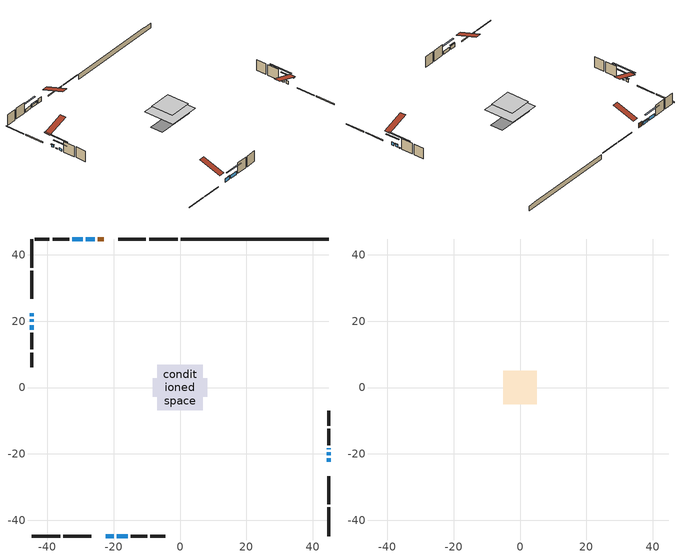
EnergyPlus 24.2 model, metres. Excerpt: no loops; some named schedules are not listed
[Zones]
conditioned space
 floor outside (Floor1 construction): -2.1,-2.1 -2.1,2.1 2.1,2.1 2.1,-2.1 z0.54
 floor adiabatic (AdiabaticFloorConstruction): -6.83,-6.83 -6.83,6.83 6.83,6.83 6.83,-6.83 z2.98
 floor foundation (Slab1 construction): -8.28,-2.85 -8.28,2.85 8.28,2.85 8.28,-2.85 z-1.75
 wall outside (RimJoist1 construction): -0.64,44.78 -9.33,44.78 / -44.78,-44.78 -36.1,-44.78 / -44.78,44.78 -44.78,36.1 / 44.78,-44.78 44.78,-36.1 z0.54:0.84
 wall outside (RimJoist2 construction): -10.26,44.78 -18.6,44.78 / -35.17,-44.78 -26.82,-44.78 / -44.78,35.17 -44.78,26.82 / 44.78,-35.17 44.78,-26.82 z0.54:0.84
 wall outside (AdiabaticWallConstruction 1): -23.04,44.78 -24.75,44.78 z0.54:2.57
 wall outside (AdiabaticWallConstruction): 44.78,-22.39 44.78,-21.38 z0.54:1.86; 44.78,-20.46 44.78,-19.58 / -44.78,22.39 -44.78,21.51 z0.54:1.69; -25.68,44.78 -28.42,44.78 z0.54:1.75; -22.39,-44.78 -20.04,-44.78 z0.54:2.09; 44.78,-18.66 44.78,-18.38 z0.54:0.91; -44.78,20.59 -44.78,19.76 z0.54:0.9; -29.35,44.78 -32.5,44.78 z0.54:1.92; -19.12,-44.78 -15.82,-44.78 z0.54:1.99; -44.78,18.83 -44.78,17.42 z0.54:1.47
 wall outside (Wall1 construction): -33.43,44.78 -38.44,44.78 / -14.89,-44.78 -9.88,-44.78 / -44.78,16.49 -44.78,11.47 / 44.78,-17.45 44.78,-12.43 z0.54:5.42
 wall outside (Wall2 construction): -39.37,44.78 -43.86,44.78 / -8.95,-44.78 -4.47,-44.78 / -44.78,10.54 -44.78,6.06 / 44.78,-11.5 44.78,-7.02 z0.54:5.42
 wall foundation (FoundationWall1 construction): 0.28,44.78,-1.75 0.28,44.78,0.54 40.33,44.78,0.54 40.33,44.78,0.45 44.78,44.78,0.45 44.78,44.78,-1.75
 window (WindowConstruction): 44.78,-22.38 44.78,-21.39 z0.54:1.86
 window (WindowConstruction 4): 44.78,-20.46 44.78,-19.58 z0.54:1.69
 window (WindowConstruction 5): -25.68,44.78 -28.42,44.78 z0.54:1.75
 window (WindowConstruction 6): -22.38,-44.78 -20.04,-44.78 z0.54:2.09
 window (WindowConstruction 7): -44.78,22.38 -44.78,21.51 z0.54:1.69
 window (WindowConstruction 8): 44.78,-18.66 44.78,-18.38 z0.54:0.9
 window (WindowConstruction 9): -44.78,20.58 -44.78,19.76 z0.54:0.9
 window (WindowConstruction 1): -29.35,44.78 -32.5,44.78 z0.54:1.92
 window (WindowConstruction 2): -19.11,-44.78 -15.82,-44.78 z0.54:1.98
 window (WindowConstruction 3): -44.78,18.83 -44.78,17.42 z0.54:1.47
 door (Door): -23.04,44.78 -24.75,44.78 z0.54:2.57
 ceiling adiabatic (AdiabaticFloorConstruction): 6.83,-6.83 6.83,6.83 -6.83,6.83 -6.83,-6.83 z2.98
attic - vented
 floor to conditioned space (Floor2 construction Reversed): -5.03,-5.03 -5.03,5.03 5.03,5.03 5.03,-5.03 z5.42
 roof outside (Roof1 construction): -22.12,44.78,5.42 -22.12,34.99,8.68 -19.53,34.99,8.68 -19.53,44.78,5.42; -23.31,-44.78,5.42 -23.31,-34.99,8.68 -25.9,-34.99,8.68 -25.9,-44.78,5.42; -44.78,23.31,5.42 -34.99,23.31,8.68 -34.99,25.9,8.68 -44.78,25.9,5.42; 44.78,-23.31,5.42 34.99,-23.31,8.68 34.99,-25.9,8.68 44.78,-25.9,5.42
shading: 44.78,-18.75 44.78,-25.02 45.2,-25.02 45.2,-18.75 z4.5; 44.78,-19.38 44.78,-20.66 45.2,-20.66 45.2,-19.38 z1.89; -28.62,44.78 -25.48,44.78 -25.48,45.2 -28.62,45.2 z1.95; -19.84,-44.78 -22.59,-44.78 -22.59,-45.2 -19.84,-45.2 z2.29; -44.78,21.31 -44.78,22.59 -45.2,22.59 -45.2,21.31 z1.89; 44.78,-13.3 44.78,-23.74 45.2,-23.74 45.2,-13.3 z5.98; -44.78,14.68 -44.78,25.67 -45.2,25.67 -45.2,14.68 z5.98; -35.14,44.78 -26.71,44.78 -26.71,45.2 -35.14,45.2 z4.56; -13.18,-44.78 -21.75,-44.78 -21.75,-45.2 -13.18,-45.2 z4.62; -44.78,14.78 -44.78,21.47 -45.2,21.47 -45.2,14.78 z4.11
[Building]
Building 1: Terrain=Suburbs
[Site:Location]
Winnipeg Intl AP_MB: Latitude {deg}=49.91; Longitude {deg}=-97.24; Time Zone {hr}=-6; Elevation {m}=239; Keep Site Location Information=Yes
[Site:GroundTemperature:Shallow]
-2.46526, -5.11642, -5.32873, -4.07063, 0.979979, 6.00706, 10.3653, 13.1261, 13.3606, 11.1152, 6.8681, 1.99523
[Site:WaterMainsTemperature]
Calculation Method=Schedule; Temperature Schedule=mains temperature schedule
[Material] Roughness=Rough; Thermal Absorptance=0.9
Name | Thickness {m} | Conductivity {W/m-K} | Density {kg/m3} | Specific Heat {J/kg-K} | Solar Absorptance | Visible Absorptance
asphalt or fiberglass shingles | 0.00635 | 0.162714 | 1121.4 | 1465.45 | 0.84 | 0.84
ceiling loosefill ins | 0.254 | 0.0480833 | 16.02 | 1046.75 | 0.7 | 0.7
ceiling stud and cavity | 0.1397 | 0.0780878 | 65.682 | 1177.47 | 0.7 | 0.7
concrete 4.0 in. | 0.1016 | 1.803125 | 2242.8 | 837.4 | 0.7 | 0.7
concrete 8.0 in. | 0.2032 | 1.803125 | 2242.8 | 837.4 | 0.7 | 0.7
door material | 0.04445 | 0.0451087 | 512.64 | 1214.23 | 0.7 | 0.7
exterior vertical ins | 0.0457286 | 0.029427 | 32.04 | 1214.23 | 0.7 | 0.7
floor covering | 0.0127 | 0.0433444 | 54.468 | 1339.84 | 0.6 | 0.6
floor rigid ins; rim joist rigid ins; wall rigid ins | 0.051816 | 0.029427 | 32.04 | 1214.23 | 0.7 | 0.7
floor rigid ins 1; wall rigid ins 1 | 0.512978 | 0.029427 | 32.04 | 1214.23 | 0.7 | 0.7
floor stud and cavity | 0.1397 | 0.0888242 | 92.3553 | 1139.71 | 0.7 | 0.7
floor stud and cavity 1 | 0.1397 | 1.75129 | 37.0049 | 1207.88 | 0.7 | 0.7
furniture material conditioned space 1 | 0.1524 | 0.115458 | 640.8 | 1214.23 | 0.6 | 0.6
gypsum board | 0.0127 | 0.160291 | 801 | 837.4 | 0.6 | 0.6
gypsum board 1 | 0.0127 | 0.160291 | 801 | 837.4 | 0.7 | 0.7
osb sheathing 0.5 in. | 0.0127 | 0.115458 | 512.64 | 1214.23 | 0.7 | 0.7
osb sheathing 0.75 in. | 0.01905 | 0.115458 | 512.64 | 1214.23 | 0.7 | 0.7
osb sheathing 2.0 in. | 0.0508 | 0.115458 | 512.64 | 1214.23 | 0.7 | 0.7
rim joist stud and cavity | 0.0508 | 0.0451784 | 125.044 | 1163.47 | 0.6 | 0.6
rim joist stud and cavity 1 | 0.0508 | 0.0402607 | 125.044 | 1163.47 | 0.6 | 0.6
wall stud and cavity | 0.1397 | 0.216185 | 139.0536 | 1170.24 | 0.7 | 0.7
wall stud and cavity 1 | 0.1397 | 0.219778 | 139.0536 | 1170.24 | 0.7 | 0.7
wall stud and cavity 2 | 0.0889 | 0.380278 | 52.3479 | 1209.89 | 0.7 | 0.7
wall stud and cavity 3 | 0.0889 | 0.391764 | 83.0341 | 1211.67 | 0.7 | 0.7
wood siding | 0.0254 | 0.102417 | 544.68 | 1172.36 | 0.4 | 0.4
wood siding 1; wood siding 2; wood siding 3 | 0.0254 | 0.102417 | 544.68 | 1172.36 | 0.7 | 0.7
[WindowMaterial:SimpleGlazingSystem]
Name | U-Factor {W/m2-K} | Solar Heat Gain Coefficient
WindowMaterial | 2.22975 | 0.59
WindowMaterial 1 | 2.21839 | 0.59
WindowMaterial 2 | 2.20761 | 0.6
WindowMaterial 3 | 2.325141 | 0.56
WindowMaterial 4 | 2.26439 | 0.58
WindowMaterial 5 | 2.25189 | 0.58
WindowMaterial 6 | 2.19341 | 0.6
WindowMaterial 7 | 3.250655 | 0.43
[Construction]
AdiabaticFloorConstruction: floor stud and cavity 1, floor rigid ins 1, osb sheathing 0.75 in., floor covering
AdiabaticWallConstruction: wood siding 2, wall rigid ins 1, wall stud and cavity 2, gypsum board
AdiabaticWallConstruction 1: wood siding 3, wall rigid ins 1, wall stud and cavity 2, gypsum board
Door: door material
Floor1 construction: floor stud and cavity, floor rigid ins, osb sheathing 0.75 in., floor covering
Floor2 construction Reversed: gypsum board, ceiling stud and cavity, ceiling loosefill ins
FoundationWall1 construction: concrete 8.0 in., gypsum board 1
furniture construction conditioned space 1: furniture material conditioned space 1
PartitionWallConstruction: gypsum board, wall stud and cavity 3, gypsum board
RimJoist1 construction: wood siding 1, osb sheathing 2.0 in., rim joist stud and cavity
RimJoist2 construction: wood siding 1, rim joist rigid ins, osb sheathing 2.0 in., rim joist stud and cavity 1
Roof1 construction: asphalt or fiberglass shingles
Slab1 construction: concrete 4.0 in.
Wall1 construction: wood siding, wall rigid ins, osb sheathing 0.5 in., wall stud and cavity, gypsum board
Wall2 construction: wood siding, wall rigid ins, osb sheathing 0.5 in., wall stud and cavity 1, gypsum board
WindowConstruction: WindowMaterial
WindowConstruction 1: WindowMaterial 1
WindowConstruction 2: WindowMaterial 2
WindowConstruction 3: WindowMaterial 3
WindowConstruction 4; WindowConstruction 7: WindowMaterial 4
WindowConstruction 5: WindowMaterial 5
WindowConstruction 6: WindowMaterial 6
WindowConstruction 8; WindowConstruction 9: WindowMaterial 7
[Zone] Multiplier=1; Part of Total Floor Area=Yes
Name | Volume {m3}
attic - vented | 53.6323
conditioned space | 702.3
[Space]
Name | Zone | Volume {m3}
attic - vented 1 | attic - vented | 53.6323
conditioned space 1 | conditioned space | 702.3
[ZoneInfiltration:EffectiveLeakageArea]
infil attic - vented 1: Zone or Space=attic - vented 1; Schedule=Always On Discrete; Effective Air Leakage Area {cm2}=3372.33; Stack Coefficient=0.000227085; Wind Coefficient=1.01816e-05
[ZoneMixing]
whole house fan mix: Zone or Space=attic - vented; Schedule=Always On Continuous; Design Flow Rate Calculation Method=Flow/Zone; Design Flow Rate {m3/s}=0; Source Zone or Space=conditioned space
[SurfaceProperty:ExposedFoundationPerimeter]
Slab1: Exposed Perimeter Calculation Method=TotalExposedPerimeter; Total Exposed Perimeter {m}=44.5
[InternalMass] Zone or ZoneList=conditioned space; Space or SpaceList=conditioned space 1
Name | Construction | Surface Area {m2}
furniture mass conditioned space 1 | furniture construction conditioned space 1 | 119.384
partition wall mass | PartitionWallConstruction | 298.46
[Lights]
interior lighting: Zone or ZoneList or Space or SpaceList=conditioned space 1; Schedule=interior lighting schedule; Design Level Calculation Method=LightingLevel; Lighting Level {W}=343.2; Return Air Fraction=0; Fraction Radiant=0.6; Fraction Visible=0.2; Fraction Replaceable=1
[People]
occupants: Zone or ZoneList or Space or SpaceList=conditioned space 1; Number of People Schedule=occupants schedule; Number of People Calculation Method=People; Number of People=3; Fraction Radiant=0.314171; Sensible Heat Fraction=0.56303; Activity Level Schedule=occupants activity schedule; Carbon Dioxide Generation Rate {m3/s-W}=0; Enable ASHRAE 55 Comfort Warnings=No; Mean Radiant Temperature Calculation Type=EnclosureAveraged
[ElectricEquipment] Zone or ZoneList or Space or SpaceList=conditioned space 1; Design Level Calculation Method=EquipmentLevel
Name | Schedule | Design Level {W} | Fraction Latent | Fraction Radiant | Fraction Lost
clothes dryer | clothes dryer schedule | 140.772 | 0.015 | 0.081 | 0.85
clothes washer | clothes washer schedule | 32.1985 | 0.03 | 0.162 | 0.7
cooking range | cooking range schedule | 215.147 | 0.08 | 0.432 | 0.2
dishwasher | dishwasher schedule | 66.8632 | 0.3 | 0.18 | 0.4
fridge | fridge schedule | 72.9452 | 0 | 0.6 | 0
mech vent house fan | mech vent house fan schedule | 14.2 | 0 | 0 | 1
mech vent house fan cfis | mech vent house fan cfis schedule | 0 | 0 | 0 | 0
misc plug loads | misc plug loads schedule | 494.7 | 0.045 | 0.513 | 0.1
whole house fan | Always On Discrete | 0 | 0 | 0 | 1
[OtherEquipment] Zone or ZoneList or Space or SpaceList=conditioned space 1; Design Level Calculation Method=EquipmentLevel
Name | Fuel Type | Schedule | Design Level {W} | Fraction Latent | Fraction Radiant | Fraction Lost
clothes dryer 1 | Electricity | clothes dryer schedule | 0 | 0.015 | 0.081 | 0.85
cooking range 1 | Electricity | cooking range schedule | 0 | 0.08 | 0.432 | 0.2
general water use latent | None | general water use schedule | 62.594 | 1 | 0 | 0
general water use sensible | None | general water use schedule | -61.6891 | 0 | 0.6 | 0
mech vent house fan latent load | None | Always On Discrete | 0 | 1 | 0 | 0
mech vent house fan sensible load | None | Always On Discrete | 0 | 0 | 0 | 0
water heater energy adjustment1 | NaturalGas | Always On Discrete | 0.01 | 0 | 0 | 1
[ZoneInfiltration:DesignFlowRate] Zone or ZoneList or Space or SpaceList=conditioned space 1; Schedule=Always On Discrete; Design Flow Rate Calculation Method=Flow/Zone; Design Flow Rate {m3/s}=0
infil flow; natural vent flow; whole house fan flow
[Foundation:Kiva]
Foundation Kiva 1: Initial Indoor Air Temperature {C}=21; Wall Height Above Grade {m}=0.539984; Wall Depth Below Slab {m}=0.2032; Custom Block Material Name 1=exterior vertical ins; Custom Block Depth 1 {m}=2.28999; Custom Block X Position 1 {m}=0.2159; Custom Block Z Position 1 {m}=0
[Foundation:Kiva:Settings]
Soil Conductivity {W/m-K}=0.849921; Soil Density {kg/m3}=1842.3; Soil Specific Heat {J/kg-K}=418.7; Ground Solar Absorptivity=0.9; Ground Thermal Absorptivity=0.9; Ground Surface Roughness {m}=0.03; Far-Field Width {m}=40; Deep-Ground Boundary Condition=ZeroFlux; Deep-Ground Depth {m}=40; Minimum Cell Dimension {m}=0.2; Maximum Cell Growth Coefficient=3; Simulation Timestep=Timestep
[Exterior:Lights]
exterior lighting: Schedule=exterior lighting schedule; Design Level {W}=75.6
[Schedule:Constant]
Name | Hourly Value
Always On Continuous; mech vent house fan schedule; mech vent house fan cfis schedule; Always On Discrete | 1
occupants activity schedule | 117.228
fridge schedule | 0
[Schedule:Day:Interval]
interior lighting schedule day: No, 01:00, 0.108182, 04:00, 0.0901515, 05:00, 0.0991667, 06:00, 0.162273, 07:00, 0.270455, 08:00, 0.342576, 10:00, 0.369621, 11:00, 0.351591, 12:00, 0.333561, 13:00, 0.324545, 14:00, 0.31553, 15:00, 0.333561, 16:00, 0.369621, 17:00, 0.450758, 18:00, 0.585985, 19:00, 0.775303, 20:00, 0.955606, 21:00, 0.991667, 22:00, 0.712197, 23:00, 0.360606, 24:00, 0.162273
interior lighting schedule default day: No, 24:00, 0
[Schedule:Week:Daily]
interior lighting schedule Week Rule - Jan1-Jan27: interior lighting schedule day, interior lighting schedule day, interior lighting schedule day, interior lighting schedule day, interior lighting schedule day, interior lighting schedule day, interior lighting schedule day, interior lighting schedule default day, interior lighting schedule default day, interior lighting schedule default day, interior lighting schedule default day, interior lighting schedule default day
interior lighting schedule Week Rule - Jan28-Feb3: interior lighting schedule day, interior lighting schedule day, interior lighting schedule day, interior lighting schedule day, interior lighting schedule day 1, interior lighting schedule day 1, interior lighting schedule day 1, interior lighting schedule default day, interior lighting schedule default day, interior lighting schedule default day, interior lighting schedule default day, interior lighting schedule default day
interior lighting schedule Week Rule - Feb4-Feb24: interior lighting schedule day 1, interior lighting schedule day 1, interior lighting schedule day 1, interior lighting schedule day 1, interior lighting schedule day 1, interior lighting schedule day 1, interior lighting schedule day 1, interior lighting schedule default day, interior lighting schedule default day, interior lighting schedule default day, interior lighting schedule default day, interior lighting schedule default day
interior lighting schedule Week Rule - Feb25-Mar3: interior lighting schedule day 1, interior lighting schedule day 1, interior lighting schedule day 1, interior lighting schedule day 1, interior lighting schedule day 2, interior lighting schedule day 2, interior lighting schedule day 2, interior lighting schedule default day, interior lighting schedule default day, interior lighting schedule default day, interior lighting schedule default day, interior lighting schedule default day
interior lighting schedule Week Rule - Mar4-Mar31: interior lighting schedule day 2, interior lighting schedule day 2, interior lighting schedule day 2, interior lighting schedule day 2, interior lighting schedule day 2, interior lighting schedule day 2, interior lighting schedule day 2, interior lighting schedule default day, interior lighting schedule default day, interior lighting schedule default day, interior lighting schedule default day, interior lighting schedule default day
interior lighting schedule Week Rule - Apr1-Apr28: interior lighting schedule day 3, interior lighting schedule day 3, interior lighting schedule day 3, interior lighting schedule day 3, interior lighting schedule day 3, interior lighting schedule day 3, interior lighting schedule day 3, interior lighting schedule default day, interior lighting schedule default day, interior lighting schedule default day, interior lighting schedule default day, interior lighting schedule default day
interior lighting schedule Week Rule - Apr29-May5: interior lighting schedule day 3, interior lighting schedule day 3, interior lighting schedule day 4, interior lighting schedule day 4, interior lighting schedule day 4, interior lighting schedule day 4, interior lighting schedule day 4, interior lighting schedule default day, interior lighting schedule default day, interior lighting schedule default day, interior lighting schedule default day, interior lighting schedule default day
interior lighting schedule Week Rule - May6-May26: interior lighting schedule day 4, interior lighting schedule day 4, interior lighting schedule day 4, interior lighting schedule day 4, interior lighting schedule day 4, interior lighting schedule day 4, interior lighting schedule day 4, interior lighting schedule default day, interior lighting schedule default day, interior lighting schedule default day, interior lighting schedule default day, interior lighting schedule default day
interior lighting schedule Week Rule - May27-Jun2: interior lighting schedule day 4, interior lighting schedule day 4, interior lighting schedule day 4, interior lighting schedule day 4, interior lighting schedule day 4, interior lighting schedule day 5, interior lighting schedule day 5, interior lighting schedule default day, interior lighting schedule default day, interior lighting schedule default day, interior lighting schedule default day, interior lighting schedule default day
interior lighting schedule Week Rule - Jun3-Jun30: interior lighting schedule day 5, interior lighting schedule day 5, interior lighting schedule day 5, interior lighting schedule day 5, interior lighting schedule day 5, interior lighting schedule day 5, interior lighting schedule day 5, interior lighting schedule default day, interior lighting schedule default day, interior lighting schedule default day, interior lighting schedule default day, interior lighting schedule default day
interior lighting schedule Week Rule - Jul1-Jul28: interior lighting schedule day 6, interior lighting schedule day 6, interior lighting schedule day 6, interior lighting schedule day 6, interior lighting schedule day 6, interior lighting schedule day 6, interior lighting schedule day 6, interior lighting schedule default day, interior lighting schedule default day, interior lighting schedule default day, interior lighting schedule default day, interior lighting schedule default day
interior lighting schedule Week Rule - Jul29-Aug4: interior lighting schedule day 6, interior lighting schedule day 6, interior lighting schedule day 6, interior lighting schedule day 7, interior lighting schedule day 7, interior lighting schedule day 7, interior lighting schedule day 7, interior lighting schedule default day, interior lighting schedule default day, interior lighting schedule default day, interior lighting schedule default day, interior lighting schedule default day
interior lighting schedule Week Rule - Aug5-Aug25: interior lighting schedule day 7, interior lighting schedule day 7, interior lighting schedule day 7, interior lighting schedule day 7, interior lighting schedule day 7, interior lighting schedule day 7, interior lighting schedule day 7, interior lighting schedule default day, interior lighting schedule default day, interior lighting schedule default day, interior lighting schedule default day, interior lighting schedule default day
interior lighting schedule Week Rule - Aug26-Sep1: interior lighting schedule day 7, interior lighting schedule day 7, interior lighting schedule day 7, interior lighting schedule day 7, interior lighting schedule day 7, interior lighting schedule day 7, interior lighting schedule day 8, interior lighting schedule default day, interior lighting schedule default day, interior lighting schedule default day, interior lighting schedule default day, interior lighting schedule default day
interior lighting schedule Week Rule - Sep2-Sep29: interior lighting schedule day 8, interior lighting schedule day 8, interior lighting schedule day 8, interior lighting schedule day 8, interior lighting schedule day 8, interior lighting schedule day 8, interior lighting schedule day 8, interior lighting schedule default day, interior lighting schedule default day, interior lighting schedule default day, interior lighting schedule default day, interior lighting schedule default day
interior lighting schedule Week Rule - Sep30-Oct6: interior lighting schedule day 8, interior lighting schedule day 9, interior lighting schedule day 9, interior lighting schedule day 9, interior lighting schedule day 9, interior lighting schedule day 9, interior lighting schedule day 9, interior lighting schedule default day, interior lighting schedule default day, interior lighting schedule default day, interior lighting schedule default day, interior lighting schedule default day
interior lighting schedule Week Rule - Oct7-Oct27: interior lighting schedule day 9, interior lighting schedule day 9, interior lighting schedule day 9, interior lighting schedule day 9, interior lighting schedule day 9, interior lighting schedule day 9, interior lighting schedule day 9, interior lighting schedule default day, interior lighting schedule default day, interior lighting schedule default day, interior lighting schedule default day, interior lighting schedule default day
interior lighting schedule Week Rule - Oct28-Nov3: interior lighting schedule day 9, interior lighting schedule day 9, interior lighting schedule day 9, interior lighting schedule day 9, interior lighting schedule day 10, interior lighting schedule day 10, interior lighting schedule day 10, interior lighting schedule default day, interior lighting schedule default day, interior lighting schedule default day, interior lighting schedule default day, interior lighting schedule default day
interior lighting schedule Week Rule - Nov4-Nov24: interior lighting schedule day 10, interior lighting schedule day 10, interior lighting schedule day 10, interior lighting schedule day 10, interior lighting schedule day 10, interior lighting schedule day 10, interior lighting schedule day 10, interior lighting schedule default day, interior lighting schedule default day, interior lighting schedule default day, interior lighting schedule default day, interior lighting schedule default day
interior lighting schedule Week Rule - Nov25-Dec1: interior lighting schedule day 10, interior lighting schedule day 10, interior lighting schedule day 10, interior lighting schedule day 10, interior lighting schedule day 10, interior lighting schedule day 10, interior lighting schedule day 11, interior lighting schedule default day, interior lighting schedule default day, interior lighting schedule default day, interior lighting schedule default day, interior lighting schedule default day
interior lighting schedule Week Rule - Dec2-Dec31: interior lighting schedule day 11, interior lighting schedule day 11, interior lighting schedule day 11, interior lighting schedule day 11, interior lighting schedule day 11, interior lighting schedule day 11, interior lighting schedule day 11, interior lighting schedule default day, interior lighting schedule default day, interior lighting schedule default day, interior lighting schedule default day, interior lighting schedule default day
occupants schedule Week Rule - Jan1-Dec31: occupants schedule day, occupants schedule day, occupants schedule day, occupants schedule day, occupants schedule day, occupants schedule day, occupants schedule day, occupants schedule default day, occupants schedule default day, occupants schedule default day, occupants schedule default day, occupants schedule default day
clothes dryer schedule Week Rule - Jan1-Dec31: clothes dryer schedule day, clothes dryer schedule day, clothes dryer schedule day, clothes dryer schedule day, clothes dryer schedule day, clothes dryer schedule day, clothes dryer schedule day, clothes dryer schedule default day, clothes dryer schedule default day, clothes dryer schedule default day, clothes dryer schedule default day, clothes dryer schedule default day
clothes washer schedule Week Rule - Jan1-Dec31: clothes washer schedule day, clothes washer schedule day, clothes washer schedule day, clothes washer schedule day, clothes washer schedule day, clothes washer schedule day, clothes washer schedule day, clothes washer schedule default day, clothes washer schedule default day, clothes washer schedule default day, clothes washer schedule default day, clothes washer schedule default day
cooking range schedule Week Rule - Jan1-Dec31: cooking range schedule day, cooking range schedule day, cooking range schedule day, cooking range schedule day, cooking range schedule day, cooking range schedule day, cooking range schedule day, cooking range schedule default day, cooking range schedule default day, cooking range schedule default day, cooking range schedule default day, cooking range schedule default day
dishwasher schedule Week Rule - Jan1-Dec31: dishwasher schedule day, dishwasher schedule day, dishwasher schedule day, dishwasher schedule day, dishwasher schedule day, dishwasher schedule day, dishwasher schedule day, dishwasher schedule default day, dishwasher schedule default day, dishwasher schedule default day, dishwasher schedule default day, dishwasher schedule default day
misc plug loads schedule Week Rule - Jan1-Dec31: misc plug loads schedule day, misc plug loads schedule day, misc plug loads schedule day, misc plug loads schedule day, misc plug loads schedule day, misc plug loads schedule day, misc plug loads schedule day, misc plug loads schedule default day, misc plug loads schedule default day, misc plug loads schedule default day, misc plug loads schedule default day, misc plug loads schedule default day
general water use schedule Week Rule - Jan1-Dec31: general water use schedule day, general water use schedule day, general water use schedule day, general water use schedule day, general water use schedule day, general water use schedule day, general water use schedule day, general water use schedule default day, general water use schedule default day, general water use schedule default day, general water use schedule default day, general water use schedule default day
exterior lighting schedule Week Rule - Jan1-Jan27: exterior lighting schedule day, exterior lighting schedule day, exterior lighting schedule day, exterior lighting schedule day, exterior lighting schedule day, exterior lighting schedule day, exterior lighting schedule day, exterior lighting schedule default day, exterior lighting schedule default day, exterior lighting schedule default day, exterior lighting schedule default day, exterior lighting schedule default day
exterior lighting schedule Week Rule - Jan28-Feb3: exterior lighting schedule day, exterior lighting schedule day, exterior lighting schedule day, exterior lighting schedule day, exterior lighting schedule day 1, exterior lighting schedule day 1, exterior lighting schedule day 1, exterior lighting schedule default day, exterior lighting schedule default day, exterior lighting schedule default day, exterior lighting schedule default day, exterior lighting schedule default day
exterior lighting schedule Week Rule - Feb4-Feb24: exterior lighting schedule day 1, exterior lighting schedule day 1, exterior lighting schedule day 1, exterior lighting schedule day 1, exterior lighting schedule day 1, exterior lighting schedule day 1, exterior lighting schedule day 1, exterior lighting schedule default day, exterior lighting schedule default day, exterior lighting schedule default day, exterior lighting schedule default day, exterior lighting schedule default day
exterior lighting schedule Week Rule - Feb25-Mar3: exterior lighting schedule day 1, exterior lighting schedule day 1, exterior lighting schedule day 1, exterior lighting schedule day 1, exterior lighting schedule day 2, exterior lighting schedule day 2, exterior lighting schedule day 2, exterior lighting schedule default day, exterior lighting schedule default day, exterior lighting schedule default day, exterior lighting schedule default day, exterior lighting schedule default day
exterior lighting schedule Week Rule - Mar4-Mar31: exterior lighting schedule day 2, exterior lighting schedule day 2, exterior lighting schedule day 2, exterior lighting schedule day 2, exterior lighting schedule day 2, exterior lighting schedule day 2, exterior lighting schedule day 2, exterior lighting schedule default day, exterior lighting schedule default day, exterior lighting schedule default day, exterior lighting schedule default day, exterior lighting schedule default day
exterior lighting schedule Week Rule - Apr1-Apr28: exterior lighting schedule day 3, exterior lighting schedule day 3, exterior lighting schedule day 3, exterior lighting schedule day 3, exterior lighting schedule day 3, exterior lighting schedule day 3, exterior lighting schedule day 3, exterior lighting schedule default day, exterior lighting schedule default day, exterior lighting schedule default day, exterior lighting schedule default day, exterior lighting schedule default day
exterior lighting schedule Week Rule - Apr29-May5: exterior lighting schedule day 3, exterior lighting schedule day 3, exterior lighting schedule day 4, exterior lighting schedule day 4, exterior lighting schedule day 4, exterior lighting schedule day 4, exterior lighting schedule day 4, exterior lighting schedule default day, exterior lighting schedule default day, exterior lighting schedule default day, exterior lighting schedule default day, exterior lighting schedule default day
exterior lighting schedule Week Rule - May6-May26: exterior lighting schedule day 4, exterior lighting schedule day 4, exterior lighting schedule day 4, exterior lighting schedule day 4, exterior lighting schedule day 4, exterior lighting schedule day 4, exterior lighting schedule day 4, exterior lighting schedule default day, exterior lighting schedule default day, exterior lighting schedule default day, exterior lighting schedule default day, exterior lighting schedule default day
exterior lighting schedule Week Rule - May27-Jun2: exterior lighting schedule day 4, exterior lighting schedule day 4, exterior lighting schedule day 4, exterior lighting schedule day 4, exterior lighting schedule day 4, exterior lighting schedule day 5, exterior lighting schedule day 5, exterior lighting schedule default day, exterior lighting schedule default day, exterior lighting schedule default day, exterior lighting schedule default day, exterior lighting schedule default day
exterior lighting schedule Week Rule - Jun3-Jun30: exterior lighting schedule day 5, exterior lighting schedule day 5, exterior lighting schedule day 5, exterior lighting schedule day 5, exterior lighting schedule day 5, exterior lighting schedule day 5, exterior lighting schedule day 5, exterior lighting schedule default day, exterior lighting schedule default day, exterior lighting schedule default day, exterior lighting schedule default day, exterior lighting schedule default day
exterior lighting schedule Week Rule - Jul1-Jul28: exterior lighting schedule day 6, exterior lighting schedule day 6, exterior lighting schedule day 6, exterior lighting schedule day 6, exterior lighting schedule day 6, exterior lighting schedule day 6, exterior lighting schedule day 6, exterior lighting schedule default day, exterior lighting schedule default day, exterior lighting schedule default day, exterior lighting schedule default day, exterior lighting schedule default day
exterior lighting schedule Week Rule - Jul29-Aug4: exterior lighting schedule day 6, exterior lighting schedule day 6, exterior lighting schedule day 6, exterior lighting schedule day 7, exterior lighting schedule day 7, exterior lighting schedule day 7, exterior lighting schedule day 7, exterior lighting schedule default day, exterior lighting schedule default day, exterior lighting schedule default day, exterior lighting schedule default day, exterior lighting schedule default day
exterior lighting schedule Week Rule - Aug5-Aug25: exterior lighting schedule day 7, exterior lighting schedule day 7, exterior lighting schedule day 7, exterior lighting schedule day 7, exterior lighting schedule day 7, exterior lighting schedule day 7, exterior lighting schedule day 7, exterior lighting schedule default day, exterior lighting schedule default day, exterior lighting schedule default day, exterior lighting schedule default day, exterior lighting schedule default day
exterior lighting schedule Week Rule - Aug26-Sep1: exterior lighting schedule day 7, exterior lighting schedule day 7, exterior lighting schedule day 7, exterior lighting schedule day 7, exterior lighting schedule day 7, exterior lighting schedule day 7, exterior lighting schedule day 8, exterior lighting schedule default day, exterior lighting schedule default day, exterior lighting schedule default day, exterior lighting schedule default day, exterior lighting schedule default day
exterior lighting schedule Week Rule - Sep2-Sep29: exterior lighting schedule day 8, exterior lighting schedule day 8, exterior lighting schedule day 8, exterior lighting schedule day 8, exterior lighting schedule day 8, exterior lighting schedule day 8, exterior lighting schedule day 8, exterior lighting schedule default day, exterior lighting schedule default day, exterior lighting schedule default day, exterior lighting schedule default day, exterior lighting schedule default day
exterior lighting schedule Week Rule - Sep30-Oct6: exterior lighting schedule day 8, exterior lighting schedule day 9, exterior lighting schedule day 9, exterior lighting schedule day 9, exterior lighting schedule day 9, exterior lighting schedule day 9, exterior lighting schedule day 9, exterior lighting schedule default day, exterior lighting schedule default day, exterior lighting schedule default day, exterior lighting schedule default day, exterior lighting schedule default day
exterior lighting schedule Week Rule - Oct7-Oct27: exterior lighting schedule day 9, exterior lighting schedule day 9, exterior lighting schedule day 9, exterior lighting schedule day 9, exterior lighting schedule day 9, exterior lighting schedule day 9, exterior lighting schedule day 9, exterior lighting schedule default day, exterior lighting schedule default day, exterior lighting schedule default day, exterior lighting schedule default day, exterior lighting schedule default day
exterior lighting schedule Week Rule - Oct28-Nov3: exterior lighting schedule day 9, exterior lighting schedule day 9, exterior lighting schedule day 9, exterior lighting schedule day 9, exterior lighting schedule day 10, exterior lighting schedule day 10, exterior lighting schedule day 10, exterior lighting schedule default day, exterior lighting schedule default day, exterior lighting schedule default day, exterior lighting schedule default day, exterior lighting schedule default day
exterior lighting schedule Week Rule - Nov4-Nov24: exterior lighting schedule day 10, exterior lighting schedule day 10, exterior lighting schedule day 10, exterior lighting schedule day 10, exterior lighting schedule day 10, exterior lighting schedule day 10, exterior lighting schedule day 10, exterior lighting schedule default day, exterior lighting schedule default day, exterior lighting schedule default day, exterior lighting schedule default day, exterior lighting schedule default day
exterior lighting schedule Week Rule - Nov25-Dec1: exterior lighting schedule day 10, exterior lighting schedule day 10, exterior lighting schedule day 10, exterior lighting schedule day 10, exterior lighting schedule day 10, exterior lighting schedule day 10, exterior lighting schedule day 11, exterior lighting schedule default day, exterior lighting schedule default day, exterior lighting schedule default day, exterior lighting schedule default day, exterior lighting schedule default day
exterior lighting schedule Week Rule - Dec2-Dec31: exterior lighting schedule day 11, exterior lighting schedule day 11, exterior lighting schedule day 11, exterior lighting schedule day 11, exterior lighting schedule day 11, exterior lighting schedule day 11, exterior lighting schedule day 11, exterior lighting schedule default day, exterior lighting schedule default day, exterior lighting schedule default day, exterior lighting schedule default day, exterior lighting schedule default day
[Schedule:Year]
interior lighting schedule: interior lighting schedule Week Rule - Jan1-Jan27, 1, 1, 1, 27, interior lighting schedule Week Rule - Jan28-Feb3, 1, 28, 2, 3, interior lighting schedule Week Rule - Feb4-Feb24, 2, 4, 2, 24, interior lighting schedule Week Rule - Feb25-Mar3, 2, 25, 3, 3, interior lighting schedule Week Rule - Mar4-Mar31, 3, 4, 3, 31, interior lighting schedule Week Rule - Apr1-Apr28, 4, 1, 4, 28, interior lighting schedule Week Rule - Apr29-May5, 4, 29, 5, 5, interior lighting schedule Week Rule - May6-May26, 5, 6, 5, 26, interior lighting schedule Week Rule - May27-Jun2, 5, 27, 6, 2, interior lighting schedule Week Rule - Jun3-Jun30, 6, 3, 6, 30, interior lighting schedule Week Rule - Jul1-Jul28, 7, 1, 7, 28, interior lighting schedule Week Rule - Jul29-Aug4, 7, 29, 8, 4, interior lighting schedule Week Rule - Aug5-Aug25, 8, 5, 8, 25, interior lighting schedule Week Rule - Aug26-Sep1, 8, 26, 9, 1, interior lighting schedule Week Rule - Sep2-Sep29, 9, 2, 9, 29, interior lighting schedule Week Rule - Sep30-Oct6, 9, 30, 10, 6, interior lighting schedule Week Rule - Oct7-Oct27, 10, 7, 10, 27, interior lighting schedule Week Rule - Oct28-Nov3, 10, 28, 11, 3, interior lighting schedule Week Rule - Nov4-Nov24, 11, 4, 11, 24, interior lighting schedule Week Rule - Nov25-Dec1, 11, 25, 12, 1, interior lighting schedule Week Rule - Dec2-Dec31, 12, 2, 12, 31
occupants schedule: occupants schedule Week Rule - Jan1-Dec31, 1, 1, 12, 31
clothes dryer schedule: clothes dryer schedule Week Rule - Jan1-Dec31, 1, 1, 12, 31
clothes washer schedule: clothes washer schedule Week Rule - Jan1-Dec31, 1, 1, 12, 31
cooking range schedule: cooking range schedule Week Rule - Jan1-Dec31, 1, 1, 12, 31
dishwasher schedule: dishwasher schedule Week Rule - Jan1-Dec31, 1, 1, 12, 31
misc plug loads schedule: misc plug loads schedule Week Rule - Jan1-Dec31, 1, 1, 12, 31
general water use schedule: general water use schedule Week Rule - Jan1-Dec31, 1, 1, 12, 31
exterior lighting schedule: exterior lighting schedule Week Rule - Jan1-Jan27, 1, 1, 1, 27, exterior lighting schedule Week Rule - Jan28-Feb3, 1, 28, 2, 3, exterior lighting schedule Week Rule - Feb4-Feb24, 2, 4, 2, 24, exterior lighting schedule Week Rule - Feb25-Mar3, 2, 25, 3, 3, exterior lighting schedule Week Rule - Mar4-Mar31, 3, 4, 3, 31, exterior lighting schedule Week Rule - Apr1-Apr28, 4, 1, 4, 28, exterior lighting schedule Week Rule - Apr29-May5, 4, 29, 5, 5, exterior lighting schedule Week Rule - May6-May26, 5, 6, 5, 26, exterior lighting schedule Week Rule - May27-Jun2, 5, 27, 6, 2, exterior lighting schedule Week Rule - Jun3-Jun30, 6, 3, 6, 30, exterior lighting schedule Week Rule - Jul1-Jul28, 7, 1, 7, 28, exterior lighting schedule Week Rule - Jul29-Aug4, 7, 29, 8, 4, exterior lighting schedule Week Rule - Aug5-Aug25, 8, 5, 8, 25, exterior lighting schedule Week Rule - Aug26-Sep1, 8, 26, 9, 1, exterior lighting schedule Week Rule - Sep2-Sep29, 9, 2, 9, 29, exterior lighting schedule Week Rule - Sep30-Oct6, 9, 30, 10, 6, exterior lighting schedule Week Rule - Oct7-Oct27, 10, 7, 10, 27, exterior lighting schedule Week Rule - Oct28-Nov3, 10, 28, 11, 3, exterior lighting schedule Week Rule - Nov4-Nov24, 11, 4, 11, 24, exterior lighting schedule Week Rule - Nov25-Dec1, 11, 25, 12, 1, exterior lighting schedule Week Rule - Dec2-Dec31, 12, 2, 12, 31
[Schedule:Compact]
mains temperature schedule: Through: 01/01, For: AllDays, Until: 24:00, 3.57167, Through: 01/02, For: AllDays, Until: 24:00, 3.48889, Through: 01/03, For: AllDays, Until: 24:00, 3.40667, Through: 01/04, For: AllDays, Until: 24:00, 3.32611, Through: 01/05, For: AllDays, Until: 24:00, 3.24611, Through: 01/06, For: AllDays, Until: 24:00, 3.16778, Through: 01/07, For: AllDays, Until: 24:00, 3.09056, Through: 01/08, For: AllDays, Until: 24:00, 3.01444, Through: 01/09, For: AllDays, Until: 24:00, 2.93944, Through: 01/10, For: AllDays, Until: 24:00, 2.86611, Through: 01/11, For: AllDays, Until: 24:00, 2.79389, Through: 01/12, For: AllDays, Until: 24:00, 2.72278, Through: 01/13, For: AllDays, Until: 24:00, 2.65278, Through: 01/14, For: AllDays, Until: 24:00, 2.58444, Through: 01/15, For: AllDays, Until: 24:00, 2.51778, Through: 01/16, For: AllDays, Until: 24:00, 2.45222, Through: 01/17, For: AllDays, Until: 24:00, 2.38778, Through: 01/18, For: AllDays, Until: 24:00, 2.325, Through: 01/19, For: AllDays, Until: 24:00, 2.26389, Through: 01/20, For: AllDays, Until: 24:00, 2.20389, Through: 01/21, For: AllDays, Until: 24:00, 2.14556, Through: 01/22, For: AllDays, Until: 24:00, 2.08889, Through: 01/23, For: AllDays, Until: 24:00, 2.03333, Through: 01/24, For: AllDays, Until: 24:00, 1.97944, Through: 01/25, For: AllDays, Until: 24:00, 1.92722, Through: 01/26, For: AllDays, Until: 24:00, 1.87611, Through: 01/27, For: AllDays, Until: 24:00, 1.82722, Through: 01/28, For: AllDays, Until: 24:00, 1.77944, Through: 01/29, For: AllDays, Until: 24:00, 1.73333, Through: 01/30, For: AllDays, Until: 24:00, 1.68944, Through: 01/31, For: AllDays, Until: 24:00, 1.64667, Through: 02/01, For: AllDays, Until: 24:00, 1.60556, Through: 02/02, For: AllDays, Until: 24:00, 1.56611, Through: 02/03, For: AllDays, Until: 24:00, 1.52833, Through: 02/04, For: AllDays, Until: 24:00, 1.49222, Through: 02/05, For: AllDays, Until: 24:00, 1.45778, Through: 02/06, For: AllDays, Until: 24:00, 1.425, Through: 02/07, For: AllDays, Until: 24:00, 1.39389, Through: 02/08, For: AllDays, Until: 24:00, 1.36444, Through: 02/09, For: AllDays, Until: 24:00, 1.33722, Through: 02/10, For: AllDays, Until: 24:00, 1.31111, Through: 02/11, For: AllDays, Until: 24:00, 1.28722, Through: 02/12, For: AllDays, Until: 24:00, 1.26444, Through: 02/13, For: AllDays, Until: 24:00, 1.24389, Through: 02/14, For: AllDays, Until: 24:00, 1.22556, Through: 02/15, For: AllDays, Until: 24:00, 1.20833, Through: 02/16, For: AllDays, Until: 24:00, 1.19278, Through: 02/17, For: AllDays, Until: 24:00, 1.17944, Through: 02/18, For: AllDays, Until: 24:00, 1.16778, Through: 02/19, For: AllDays, Until: 24:00, 1.15778, Through: 02/20, For: AllDays, Until: 24:00, 1.14944, Through: 02/21, For: AllDays, Until: 24:00, 1.14333, Through: 02/22, For: AllDays, Until: 24:00, 1.13889, Through: 02/23, For: AllDays, Until: 24:00, 1.13611, Through: 02/24, For: AllDays, Until: 24:00, 1.135, Through: 02/25, For: AllDays, Until: 24:00, 1.13556, Through: 02/26, For: AllDays, Until: 24:00, 1.13833, Through: 02/27, For: AllDays, Until: 24:00, 1.14278, Through: 02/28, For: AllDays, Until: 24:00, 1.14889, Through: 03/01, For: AllDays, Until: 24:00, 1.15667, Through: 03/02, For: AllDays, Until: 24:00, 1.16667, Through: 03/03, For: AllDays, Until: 24:00, 1.17778, Through: 03/04, For: AllDays, Until: 24:00, 1.19111, Through: 03/05, For: AllDays, Until: 24:00, 1.20667, Through: 03/06, For: AllDays, Until: 24:00, 1.22333, Through: 03/07, For: AllDays, Until: 24:00, 1.24167, Through: 03/08, For: AllDays, Until: 24:00, 1.26222, Through: 03/09, For: AllDays, Until: 24:00, 1.28444, Through: 03/10, For: AllDays, Until: 24:00, 1.30833, Through: 03/11, For: AllDays, Until: 24:00, 1.33389, Through: 03/12, For: AllDays, Until: 24:00, 1.36167, Through: 03/13, For: AllDays, Until: 24:00, 1.39056, Through: 03/14, For: AllDays, Until: 24:00, 1.42111, Through: 03/15, For: AllDays, Until: 24:00, 1.45389, Through: 03/16, For: AllDays, Until: 24:00, 1.48833, Through: 03/17, For: AllDays, Until: 24:00, 1.52389, Through: 03/18, For: AllDays, Until: 24:00, 1.56167, Through: 03/19, For: AllDays, Until: 24:00, 1.60111, Through: 03/20, For: AllDays, Until: 24:00, 1.64167, Through: 03/21, For: AllDays, Until: 24:00, 1.68444, Through: 03/22, For: AllDays, Until: 24:00, 1.72833, Through: 03/23, For: AllDays, Until: 24:00, 1.77444, Through: 03/24, For: AllDays, Until: 24:00, 1.82167, Through: 03/25, For: AllDays, Until: 24:00, 1.87056, Through: 03/26, For: AllDays, Until: 24:00, 1.92111, Through: 03/27, For: AllDays, Until: 24:00, 1.97333, Through: 03/28, For: AllDays, Until: 24:00, 2.02722, Through: 03/29, For: AllDays, Until: 24:00, 2.08222, Through: 03/30, For: AllDays, Until: 24:00, 2.13889, Through: 03/31, For: AllDays, Until: 24:00, 2.19722, Through: 04/01, For: AllDays, Until: 24:00, 2.25722, Through: 04/02, For: AllDays, Until: 24:00, 2.31833, Through: 04/03, For: AllDays, Until: 24:00, 2.38056, Through: 04/04, For: AllDays, Until: 24:00, 2.445, Through: 04/05, For: AllDays, Until: 24:00, 2.51056, Through: 04/06, For: AllDays, Until: 24:00, 2.57722, Through: 04/07, For: AllDays, Until: 24:00, 2.64556, Through: 04/08, For: AllDays, Until: 24:00, 2.715, Through: 04/09, For: AllDays, Until: 24:00, 2.78556, Through: 04/10, For: AllDays, Until: 24:00, 2.85778, Through: 04/11, For: AllDays, Until: 24:00, 2.93111, Through: 04/12, For: AllDays, Until: 24:00, 3.00611, Through: 04/13, For: AllDays, Until: 24:00, 3.08222, Through: 04/14, For: AllDays, Until: 24:00, 3.15889, Through: 04/15, For: AllDays, Until: 24:00, 3.23778, Through: 04/16, For: AllDays, Until: 24:00, 3.31722, Through: 04/17, For: AllDays, Until: 24:00, 3.39778, Through: 04/18, For: AllDays, Until: 24:00, 3.47944, Through: 04/19, For: AllDays, Until: 24:00, 3.56222, Through: 04/20, For: AllDays, Until: 24:00, 3.64667, Through: 04/21, For: AllDays, Until: 24:00, 3.73167, Through: 04/22, For: AllDays, Until: 24:00, 3.81722, Through: 04/23, For: AllDays, Until: 24:00, 3.90444, Through: 04/24, For: AllDays, Until: 24:00, 3.99278, Through: 04/25, For: AllDays, Until: 24:00, 4.08167, Through: 04/26, For: AllDays, Until: 24:00, 4.17167, Through: 04/27, For: AllDays, Until: 24:00, 4.26222, Through: 04/28, For: AllDays, Until: 24:00, 4.35389, Through: 04/29, For: AllDays, Until: 24:00, 4.44611, Through: 04/30, For: AllDays, Until: 24:00, 4.53944, Through: 05/01, For: AllDays, Until: 24:00, 4.63389, Through: 05/02, For: AllDays, Until: 24:00, 4.72889, Through: 05/03, For: AllDays, Until: 24:00, 4.82444, Through: 05/04, For: AllDays, Until: 24:00, 4.92056, Through: 05/05, For: AllDays, Until: 24:00, 5.01722, Through: 05/06, For: AllDays, Until: 24:00, 5.115, Through: 05/07, For: AllDays, Until: 24:00, 5.21333, Through: 05/08, For: AllDays, Until: 24:00, 5.31222, Through: 05/09, For: AllDays, Until: 24:00, 5.41167, Through: 05/10, For: AllDays, Until: 24:00, 5.51111, Through: 05/11, For: AllDays, Until: 24:00, 5.61167, Through: 05/12, For: AllDays, Until: 24:00, 5.71278, Through: 05/13, For: AllDays, Until: 24:00, 5.81389, Through: 05/14, For: AllDays, Until: 24:00, 5.91556, Through: 05/15, For: AllDays, Until: 24:00, 6.01778, Through: 05/16, For: AllDays, Until: 24:00, 6.12, Through: 05/17, For: AllDays, Until: 24:00, 6.22278, Through: 05/18, For: AllDays, Until: 24:00, 6.32556, Through: 05/19, For: AllDays, Until: 24:00, 6.42889, Through: 05/20, For: AllDays, Until: 24:00, 6.53278, Through: 05/21, For: AllDays, Until: 24:00, 6.63611, Through: 05/22, For: AllDays, Until: 24:00, 6.74, Through: 05/23, For: AllDays, Until: 24:00, 6.84389, Through: 05/24, For: AllDays, Until: 24:00, 6.94833, Through: 05/25, For: AllDays, Until: 24:00, 7.05222, Through: 05/26, For: AllDays, Until: 24:00, 7.15667, Through: 05/27, For: AllDays, Until: 24:00, 7.26056, Through: 05/28, For: AllDays, Until: 24:00, 7.365, Through: 05/29, For: AllDays, Until: 24:00, 7.46889, Through: 05/30, For: AllDays, Until: 24:00, 7.57333, Through: 05/31, For: AllDays, Until: 24:00, 7.67722, Through: 06/01, For: AllDays, Until: 24:00, 7.78111, Through: 06/02, For: AllDays, Until: 24:00, 7.88444, Through: 06/03, For: AllDays, Until: 24:00, 7.98778, Through: 06/04, For: AllDays, Until: 24:00, 8.09111, Through: 06/05, For: AllDays, Until: 24:00, 8.19444, Through: 06/06, For: AllDays, Until: 24:00, 8.29667, Through: 06/07, For: AllDays, Until: 24:00, 8.39889, Through: 06/08, For: AllDays, Until: 24:00, 8.50111, Through: 06/09, For: AllDays, Until: 24:00, 8.60278, Through: 06/10, For: AllDays, Until: 24:00, 8.70389, Through: 06/11, For: AllDays, Until: 24:00, 8.80444, Through: 06/12, For: AllDays, Until: 24:00, 8.90444, Through: 06/13, For: AllDays, Until: 24:00, 9.00444, Through: 06/14, For: AllDays, Until: 24:00, 9.10333, Through: 06/15, For: AllDays, Until: 24:00, 9.20222, Through: 06/16, For: AllDays, Until: 24:00, 9.3, Through: 06/17, For: AllDays, Until: 24:00, 9.39778, Through: 06/18, For: AllDays, Until: 24:00, 9.49444, Through: 06/19, For: AllDays, Until: 24:00, 9.59056, Through: 06/20, For: AllDays, Until: 24:00, 9.68556, Through: 06/21, For: AllDays, Until: 24:00, 9.78056, Through: 06/22, For: AllDays, Until: 24:00, 9.87389, Through: 06/23, For: AllDays, Until: 24:00, 9.96722, Through: 06/24, For: AllDays, Until: 24:00, 10.0594, Through: 06/25, For: AllDays, Until: 24:00, 10.1506, Through: 06/26, For: AllDays, Until: 24:00, 10.2411, Through: 06/27, For: AllDays, Until: 24:00, 10.3311, Through: 06/28, For: AllDays, Until: 24:00, 10.4194, Through: 06/29, For: AllDays, Until: 24:00, 10.5072, Through: 06/30, For: AllDays, Until: 24:00, 10.5939, Through: 07/01, For: AllDays, Until: 24:00, 10.6794, Through: 07/02, For: AllDays, Until: 24:00, 10.7644, Through: 07/03, For: AllDays, Until: 24:00, 10.8478, Through: 07/04, For: AllDays, Until: 24:00, 10.9306, Through: 07/05, For: AllDays, Until: 24:00, 11.0117, Through: 07/06, For: AllDays, Until: 24:00, 11.0922, Through: 07/07, For: AllDays, Until: 24:00, 11.1711, Through: 07/08, For: AllDays, Until: 24:00, 11.2494, Through: 07/09, For: AllDays, Until: 24:00, 11.3261, Through: 07/10, For: AllDays, Until: 24:00, 11.4017, Through: 07/11, For: AllDays, Until: 24:00, 11.4761, Through: 07/12, For: AllDays, Until: 24:00, 11.5489, Through: 07/13, For: AllDays, Until: 24:00, 11.6206, Through: 07/14, For: AllDays, Until: 24:00, 11.6911, Through: 07/15, For: AllDays, Until: 24:00, 11.76, Through: 07/16, For: AllDays, Until: 24:00, 11.8278, Through: 07/17, For: AllDays, Until: 24:00, 11.8944, Through: 07/18, For: AllDays, Until: 24:00, 11.9594, Through: 07/19, For: AllDays, Until: 24:00, 12.0228, Through: 07/20, For: AllDays, Until: 24:00, 12.085, Through: 07/21, For: AllDays, Until: 24:00, 12.1456, Through: 07/22, For: AllDays, Until: 24:00, 12.205, Through: 07/23, For: AllDays, Until: 24:00, 12.2628, Through: 07/24, For: AllDays, Until: 24:00, 12.3189, Through: 07/25, For: AllDays, Until: 24:00, 12.3733, Through: 07/26, For: AllDays, Until: 24:00, 12.4267, Through: 07/27, For: AllDays, Until: 24:00, 12.4783, Through: 07/28, For: AllDays, Until: 24:00, 12.5283, Through: 07/29, For: AllDays, Until: 24:00, 12.5767, Through: 07/30, For: AllDays, Until: 24:00, 12.6239, Through: 07/31, For: AllDays, Until: 24:00, 12.6689, Through: 08/01, For: AllDays, Until: 24:00, 12.7128, Through: 08/02, For: AllDays, Until: 24:00, 12.7544, Through: 08/03, For: AllDays, Until: 24:00, 12.795, Through: 08/04, For: AllDays, Until: 24:00, 12.8339, Through: 08/05, For: AllDays, Until: 24:00, 12.8706, Through: 08/06, For: AllDays, Until: 24:00, 12.9061, Through: 08/07, For: AllDays, Until: 24:00, 12.94, Through: 08/08, For: AllDays, Until: 24:00, 12.9717, Through: 08/09, For: AllDays, Until: 24:00, 13.0022, Through: 08/10, For: AllDays, Until: 24:00, 13.0306, Through: 08/11, For: AllDays, Until: 24:00, 13.0572, Through: 08/12, For: AllDays, Until: 24:00, 13.0822, Through: 08/13, For: AllDays, Until: 24:00, 13.1056, Through: 08/14, For: AllDays, Until: 24:00, 13.1272, Through: 08/15, For: AllDays, Until: 24:00, 13.1472, Through: 08/16, For: AllDays, Until: 24:00, 13.165, Through: 08/17, For: AllDays, Until: 24:00, 13.1817, Through: 08/18, For: AllDays, Until: 24:00, 13.1961, Through: 08/19, For: AllDays, Until: 24:00, 13.2089, Through: 08/20, For: AllDays, Until: 24:00, 13.2194, Through: 08/21, For: AllDays, Until: 24:00, 13.2289, Through: 08/22, For: AllDays, Until: 24:00, 13.2361, Through: 08/23, For: AllDays, Until: 24:00, 13.2417, Through: 08/24, For: AllDays, Until: 24:00, 13.2456, Through: 08/25, For: AllDays, Until: 24:00, 13.2472, Through: 08/26, For: AllDays, Until: 24:00, 13.2478, Through: 08/27, For: AllDays, Until: 24:00, 13.2461, Through: 08/28, For: AllDays, Until: 24:00, 13.2428, Through: 08/29, For: AllDays, Until: 24:00, 13.2378, Through: 08/30, For: AllDays, Until: 24:00, 13.2306, Through: 08/31, For: AllDays, Until: 24:00, 13.2217, Through: 09/01, For: AllDays, Until: 24:00, 13.2111, Through: 09/02, For: AllDays, Until: 24:00, 13.1989, Through: 09/03, For: AllDays, Until: 24:00, 13.185, Through: 09/04, For: AllDays, Until: 24:00, 13.1689, Through: 09/05, For: AllDays, Until: 24:00, 13.1511, Through: 09/06, For: AllDays, Until: 24:00, 13.1317, Through: 09/07, For: AllDays, Until: 24:00, 13.1106, Through: 09/08, For: AllDays, Until: 24:00, 13.0878, Through: 09/09, For: AllDays, Until: 24:00, 13.0633, Through: 09/10, For: AllDays, Until: 24:00, 13.0367, Through: 09/11, For: AllDays, Until: 24:00, 13.0083, Through: 09/12, For: AllDays, Until: 24:00, 12.9789, Through: 09/13, For: AllDays, Until: 24:00, 12.9472, Through: 09/14, For: AllDays, Until: 24:00, 12.9139, Through: 09/15, For: AllDays, Until: 24:00, 12.8789, Through: 09/16, For: AllDays, Until: 24:00, 12.8422, Through: 09/17, For: AllDays, Until: 24:00, 12.8039, Through: 09/18, For: AllDays, Until: 24:00, 12.7639, Through: 09/19, For: AllDays, Until: 24:00, 12.7222, Through: 09/20, For: AllDays, Until: 24:00, 12.6789, Through: 09/21, For: AllDays, Until: 24:00, 12.6339, Through: 09/22, For: AllDays, Until: 24:00, 12.5872, Through: 09/23, For: AllDays, Until: 24:00, 12.5394, Through: 09/24, For: AllDays, Until: 24:00, 12.4894, Through: 09/25, For: AllDays, Until: 24:00, 12.4383, Through: 09/26, For: AllDays, Until: 24:00, 12.3856, Through: 09/27, For: AllDays, Until: 24:00, 12.3311, Through: 09/28, For: AllDays, Until: 24:00, 12.275, Through: 09/29, For: AllDays, Until: 24:00, 12.2178, Through: 09/30, For: AllDays, Until: 24:00, 12.1589, Through: 10/01, For: AllDays, Until: 24:00, 12.0989, Through: 10/02, For: AllDays, Until: 24:00, 12.0367, Through: 10/03, For: AllDays, Until: 24:00, 11.9733, Through: 10/04, For: AllDays, Until: 24:00, 11.9089, Through: 10/05, For: AllDays, Until: 24:00, 11.8428, Through: 10/06, For: AllDays, Until: 24:00, 11.7756, Through: 10/07, For: AllDays, Until: 24:00, 11.7067, Through: 10/08, For: AllDays, Until: 24:00, 11.6367, Through: 10/09, For: AllDays, Until: 24:00, 11.565, Through: 10/10, For: AllDays, Until: 24:00, 11.4922, Through: 10/11, For: AllDays, Until: 24:00, 11.4183, Through: 10/12, For: AllDays, Until: 24:00, 11.3428, Through: 10/13, For: AllDays, Until: 24:00, 11.2667, Through: 10/14, For: AllDays, Until: 24:00, 11.1889, Through: 10/15, For: AllDays, Until: 24:00, 11.11, Through: 10/16, For: AllDays, Until: 24:00, 11.03, Through: 10/17, For: AllDays, Until: 24:00, 10.9489, Through: 10/18, For: AllDays, Until: 24:00, 10.8667, Through: 10/19, For: AllDays, Until: 24:00, 10.7828, Through: 10/20, For: AllDays, Until: 24:00, 10.6983, Through: 10/21, For: AllDays, Until: 24:00, 10.6133, Through: 10/22, For: AllDays, Until: 24:00, 10.5267, Through: 10/23, For: AllDays, Until: 24:00, 10.4389, Through: 10/24, For: AllDays, Until: 24:00, 10.3506, Through: 10/25, For: AllDays, Until: 24:00, 10.2611, Through: 10/26, For: AllDays, Until: 24:00, 10.1711, Through: 10/27, For: AllDays, Until: 24:00, 10.08, Through: 10/28, For: AllDays, Until: 24:00, 9.98778, Through: 10/29, For: AllDays, Until: 24:00, 9.895, Through: 10/30, For: AllDays, Until: 24:00, 9.80111, Through: 10/31, For: AllDays, Until: 24:00, 9.70667, Through: 11/01, For: AllDays, Until: 24:00, 9.61167, Through: 11/02, For: AllDays, Until: 24:00, 9.51556, Through: 11/03, For: AllDays, Until: 24:00, 9.41944, Through: 11/04, For: AllDays, Until: 24:00, 9.32167, Through: 11/05, For: AllDays, Until: 24:00, 9.22389, Through: 11/06, For: AllDays, Until: 24:00, 9.12556, Through: 11/07, For: AllDays, Until: 24:00, 9.02667, Through: 11/08, For: AllDays, Until: 24:00, 8.92667, Through: 11/09, For: AllDays, Until: 24:00, 8.82667, Through: 11/10, For: AllDays, Until: 24:00, 8.72611, Through: 11/11, For: AllDays, Until: 24:00, 8.625, Through: 11/12, For: AllDays, Until: 24:00, 8.52389, Through: 11/13, For: AllDays, Until: 24:00, 8.42167, Through: 11/14, For: AllDays, Until: 24:00, 8.31944, Through: 11/15, For: AllDays, Until: 24:00, 8.21722, Through: 11/16, For: AllDays, Until: 24:00, 8.11444, Through: 11/17, For: AllDays, Until: 24:00, 8.01111, Through: 11/18, For: AllDays, Until: 24:00, 7.90778, Through: 11/19, For: AllDays, Until: 24:00, 7.80389, Through: 11/20, For: AllDays, Until: 24:00, 7.70056, Through: 11/21, For: AllDays, Until: 24:00, 7.59611, Through: 11/22, For: AllDays, Until: 24:00, 7.49222, Through: 11/23, For: AllDays, Until: 24:00, 7.38833, Through: 11/24, For: AllDays, Until: 24:00, 7.28389, Through: 11/25, For: AllDays, Until: 24:00, 7.18, Through: 11/26, For: AllDays, Until: 24:00, 7.07556, Through: 11/27, For: AllDays, Until: 24:00, 6.97111, Through: 11/28, For: AllDays, Until: 24:00, 6.86722, Through: 11/29, For: AllDays, Until: 24:00, 6.76333, Through: 11/30, For: AllDays, Until: 24:00, 6.65944, Through: 12/01, For: AllDays, Until: 24:00, 6.55556, Through: 12/02, For: AllDays, Until: 24:00, 6.45222, Through: 12/03, For: AllDays, Until: 24:00, 6.34889, Through: 12/04, For: AllDays, Until: 24:00, 6.24556, Through: 12/05, For: AllDays, Until: 24:00, 6.14278, Through: 12/06, For: AllDays, Until: 24:00, 6.04056, Through: 12/07, For: AllDays, Until: 24:00, 5.93833, Through: 12/08, For: AllDays, Until: 24:00, 5.83667, Through: 12/09, For: AllDays, Until: 24:00, 5.735, Through: 12/10, For: AllDays, Until: 24:00, 5.63389, Through: 12/11, For: AllDays, Until: 24:00, 5.53333, Through: 12/12, For: AllDays, Until: 24:00, 5.43333, Through: 12/13, For: AllDays, Until: 24:00, 5.33389, Through: 12/14, For: AllDays, Until: 24:00, 5.235, Through: 12/15, For: AllDays, Until: 24:00, 5.13667, Through: 12/16, For: AllDays, Until: 24:00, 5.03889, Through: 12/17, For: AllDays, Until: 24:00, 4.94222, Through: 12/18, For: AllDays, Until: 24:00, 4.84556, Through: 12/19, For: AllDays, Until: 24:00, 4.75, Through: 12/20, For: AllDays, Until: 24:00, 4.655, Through: 12/21, For: AllDays, Until: 24:00, 4.56056, Through: 12/22, For: AllDays, Until: 24:00, 4.46722, Through: 12/23, For: AllDays, Until: 24:00, 4.37444, Through: 12/24, For: AllDays, Until: 24:00, 4.28278, Through: 12/25, For: AllDays, Until: 24:00, 4.19167, Through: 12/26, For: AllDays, Until: 24:00, 4.10167, Through: 12/27, For: AllDays, Until: 24:00, 4.01222, Through: 12/28, For: AllDays, Until: 24:00, 3.92389, Through: 12/29, For: AllDays, Until: 24:00, 3.83667, Through: 12/30, For: AllDays, Until: 24:00, 3.75056, Through: 12/31, For: AllDays, Until: 24:00, 3.665
